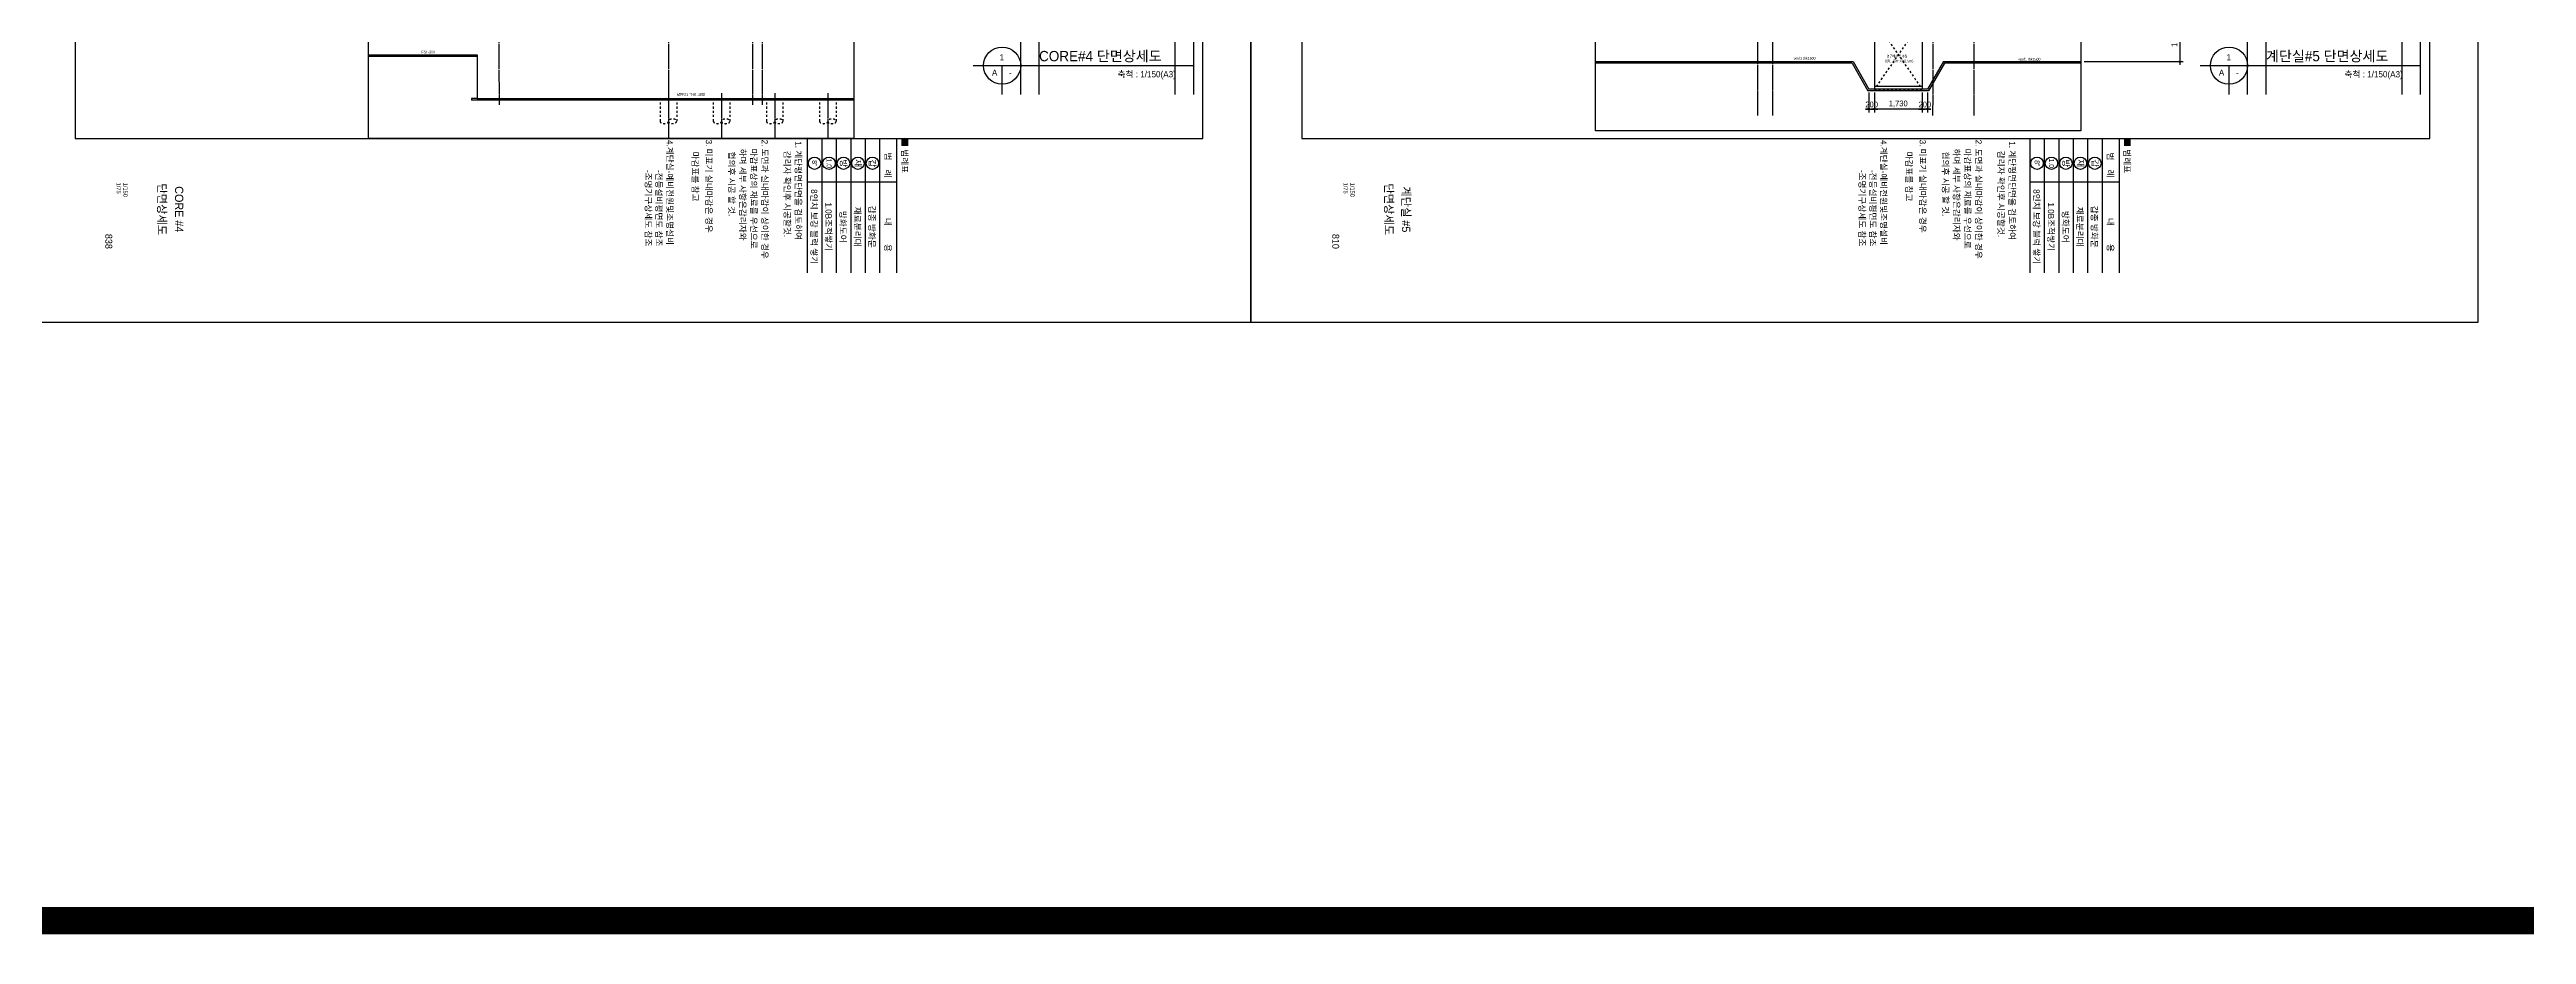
# Model space of a CAD drawing. Header units: millimetres. Extents: x 11948722 to 13111668, y -10771712 to -10232988.
# Drawn here: x 12449989 to 12539927, y -10609389 to -10577251 of the extents above; entities that cross this region are included whole.
import ezdxf
from ezdxf.enums import TextEntityAlignment as Align

# ---------------------------------------------------------------- set-up
doc = ezdxf.new("R2010")
doc.units = ezdxf.units.MM
doc.header["$LTSCALE"] = 150
doc.header["$MEASUREMENT"] = 0
for name, pattern in [('CEN', [6.2, 6, -0.1, 0, -0.1]), ('HID', [2.3, 1.5, -0.8]), ('HIDDEN', [2, 1, -1])]:
    doc.linetypes.add(name, pattern=pattern)
doc.layers.get('0').update_dxf_attribs({"linetype": 'CONTINUOUS'})
doc.layers.get('Defpoints').update_dxf_attribs({"color": 117, "linetype": 'CONTINUOUS'})
for name, color, linetype in [('8', 8, 'CONTINUOUS'), ('A-HAT-251', 251, 'CONTINUOUS'), ('A-TXT-5.0', 3, 'CONTINUOUS'), ('A-중심선', 10, 'CEN'), ('BOX', 7, 'CONTINUOUS'), ('BOX TEXT', 3, 'CONTINUOUS'), ('CON', 2, 'CONTINUOUS'), ('CON-C', 2, 'CONTINUOUS'), ('ELE-06', 6, 'CONTINUOUS'), ('ELE-8', 8, 'CONTINUOUS'), ('TEX-SYM', 3, 'CONTINUOUS'), ('TXT1', 3, 'CONTINUOUS'), ('Xref-계단단면도$0$3 dim0', 7, 'CONTINUOUS'), ('Xref-계단단면도$0$A-TIT', 2, 'CONTINUOUS'), ('Xref-계단단면도$0$A-TXT-5.0', 3, 'CONTINUOUS'), ('Xref-계단단면도$0$SYM-2', 7, 'CONTINUOUS')]:
    doc.layers.add(name, color=color, linetype=linetype)
doc.styles.add('Xref-계단단면도$0$나눔고딕 Se', font='')
doc.styles.add('Xref-계단단면도$0$돋움', font='')
doc.styles.add('돋움', font='')
doc.styles.add('주석', font='')
doc.styles.get('Xref-계단단면도$0$나눔고딕 Se').set_extended_font_data('Dotum')
doc.styles.get('Xref-계단단면도$0$돋움').set_extended_font_data('Dotum')
doc.styles.get('돋움').set_extended_font_data('Dotum')
doc.styles.get('주석').set_extended_font_data('Dotum')
doc.dimstyles.new('Xref-계단단면도$0$A1-100', dxfattribs={"dimtxt": 3, "dimasz": 1, "dimexe": 2, "dimexo": 2, "dimgap": 1, "dimtad": 1, "dimdec": 0, "dimzin": 12, "dimdsep": 46, "dimlunit": 6, "dimtxsty": 'Xref-계단단면도$0$나눔고딕 Se', "dimblk1": 'Xref-계단단면도$0$DIMDOT', "dimblk2": 'Xref-계단단면도$0$DIMDOT', "dimsah": 1, "dimcen": -1, "dimdle": 2, "dimclrd": 256, "dimclre": 256, "dimclrt": 3, "dimadec": 0, "dimazin": 0, "dimtfac": 1, "dimtdec": 0, "dimtix": 1, "dimtmove": 2, "dimatfit": 3, "dimldrblk": 'Xref-계단단면도$0$DIMDOT', "dimfxl": 1, "dimtvp": 1, "dimtolj": 1, "dimtzin": 12, "dimlwd": -1, "dimlwe": -1, "dimarcsym": 0})

# ---------------------------------------------------------------- blocks, each defined once
blk = doc.blocks.new('1.5')
at = {"layer": 'A-HAT-251', "linetype": 'HIDDEN', "ltscale": 0.5}
for p, q in [((12412532, -10439268), (12412532, -10441768)), ((12412532, -10439268), (12414262, -10441768)), ((12414262, -10439268), (12412532, -10441768)), ((12412532, -10439268), (12414262, -10439268)), ((12414262, -10439268), (12414262, -10441768)), ((12412532, -10441768), (12414262, -10441768))]:
    blk.add_line(p, q, dxfattribs=at)
at = {"layer": 'Defpoints', "style": '주석', "width": 0.8}
for s, p in [('(Ø1.73m x h2.5m)', (12412917, -10440744)), ('영구배수 집수정', (12412978, -10440577))]:
    blk.add_text(s, height=100, dxfattribs=at).set_placement(p, align=Align.MIDDLE_LEFT)
blk = doc.blocks.new('Xref-계단단면도$0$DIMDOT')
at = {"color": 0}
blk.add_line((-2, 0), (2, 0), dxfattribs=at)
for radius in [0.5, 0.25]:
    blk.add_circle((0, 0), radius, dxfattribs=at)
blk = doc.blocks.new('*D1268')
at = {"layer": 'Defpoints', "color": 0, "ltscale": 1200}
for p in [(12516251, -10578688), (12517981, -10578688), (12516251, -10579414)]:
    blk.add_point(p, dxfattribs=at)
at = {"layer": 'Xref-계단단면도$0$3 dim0'}
for p, q in [((12516251, -10578808), (12516251, -10579534)), ((12517981, -10578808), (12517981, -10579534)), ((12517921, -10579414), (12516311, -10579414))]:
    blk.add_line(p, q, dxfattribs=at)
at = {"layer": 'Xref-계단단면도$0$3 dim0', "ltscale": 1200, "xscale": 60, "yscale": 60, "zscale": 60, "rotation": 180}
blk.add_blockref('Xref-계단단면도$0$DIMDOT', (12516251, -10579414), dxfattribs=at)
at = {"layer": 'Xref-계단단면도$0$3 dim0', "ltscale": 1200, "xscale": 60, "yscale": 60, "zscale": 60}
blk.add_blockref('Xref-계단단면도$0$DIMDOT', (12517981, -10579414), dxfattribs=at)
at = {"layer": 'Xref-계단단면도$0$3 dim0', "color": 3, "ltscale": 1200, "insert": (12517116, -10579229), "char_height": 210, "attachment_point": 5, "style": 'Xref-계단단면도$0$나눔고딕 Se'}
blk.add_mtext('\\A1;1,730', dxfattribs=at)
blk = doc.blocks.new('*D1269')
at = {"layer": 'Defpoints', "color": 0, "ltscale": 1200}
for p in [(12516051, -10578688), (12516251, -10578688), (12516251, -10579414)]:
    blk.add_point(p, dxfattribs=at)
at = {"layer": 'Xref-계단단면도$0$3 dim0'}
for p, q in [((12516051, -10578808), (12516051, -10579534)), ((12516251, -10578808), (12516251, -10579534)), ((12515991, -10579414), (12515931, -10579414)), ((12516051, -10579414), (12516251, -10579414)), ((12516311, -10579414), (12516371, -10579414))]:
    blk.add_line(p, q, dxfattribs=at)
at = {"layer": 'Xref-계단단면도$0$3 dim0', "ltscale": 1200, "xscale": 60, "yscale": 60, "zscale": 60}
blk.add_blockref('Xref-계단단면도$0$DIMDOT', (12516051, -10579414), dxfattribs=at)
at = {"layer": 'Xref-계단단면도$0$3 dim0', "ltscale": 1200, "xscale": 60, "yscale": 60, "zscale": 60, "rotation": 180}
blk.add_blockref('Xref-계단단면도$0$DIMDOT', (12516251, -10579414), dxfattribs=at)
at = {"layer": 'Xref-계단단면도$0$3 dim0', "color": 3, "ltscale": 1200, "insert": (12516151, -10579249), "char_height": 210, "attachment_point": 5, "style": 'Xref-계단단면도$0$나눔고딕 Se'}
blk.add_mtext('\\A1;200', dxfattribs=at)
blk = doc.blocks.new('*D1270')
at = {"layer": 'Defpoints', "color": 0, "ltscale": 1200}
for p in [(12517981, -10578688), (12518181, -10578688), (12517981, -10579414)]:
    blk.add_point(p, dxfattribs=at)
at = {"layer": 'Xref-계단단면도$0$3 dim0'}
for p, q in [((12517981, -10578808), (12517981, -10579534)), ((12518181, -10578808), (12518181, -10579534)), ((12517921, -10579414), (12517861, -10579414)), ((12518181, -10579414), (12517981, -10579414)), ((12518241, -10579414), (12518301, -10579414))]:
    blk.add_line(p, q, dxfattribs=at)
at = {"layer": 'Xref-계단단면도$0$3 dim0', "ltscale": 1200, "xscale": 60, "yscale": 60, "zscale": 60}
blk.add_blockref('Xref-계단단면도$0$DIMDOT', (12517981, -10579414), dxfattribs=at)
at = {"layer": 'Xref-계단단면도$0$3 dim0', "ltscale": 1200, "xscale": 60, "yscale": 60, "zscale": 60, "rotation": 180}
blk.add_blockref('Xref-계단단면도$0$DIMDOT', (12518181, -10579414), dxfattribs=at)
at = {"layer": 'Xref-계단단면도$0$3 dim0', "color": 3, "ltscale": 1200, "insert": (12518081, -10579249), "char_height": 210, "attachment_point": 5, "style": 'Xref-계단단면도$0$나눔고딕 Se'}
blk.add_mtext('\\A1;200', dxfattribs=at)
blk = doc.blocks.new('*D1306')
at = {"layer": 'Defpoints', "color": 0, "ltscale": 1200}
for p in [(12523746, -10575948), (12523746, -10577688), (12527346, -10577688)]:
    blk.add_point(p, dxfattribs=at)
at = {"layer": 'Xref-계단단면도$0$3 dim0'}
for p, q in [((12523866, -10575948), (12527466, -10575948)), ((12527346, -10576008), (12527346, -10577628)), ((12523866, -10577688), (12527466, -10577688))]:
    blk.add_line(p, q, dxfattribs=at)
at = {"layer": 'Xref-계단단면도$0$3 dim0', "ltscale": 1200, "xscale": 60, "yscale": 60, "zscale": 60}
for p, rotation in [((12527346, -10575948), 90), ((12527346, -10577688), 270)]:
    blk.add_blockref('Xref-계단단면도$0$DIMDOT', p, dxfattribs=dict(at, rotation=rotation))
at = {"layer": 'Xref-계단단면도$0$3 dim0', "color": 3, "ltscale": 1200, "insert": (12527161, -10576818), "char_height": 210, "attachment_point": 5, "rotation": 90, "style": 'Xref-계단단면도$0$나눔고딕 Se'}
blk.add_mtext('\\A1;1,740', dxfattribs=at)

msp = doc.modelspace()

# ---------------------------------------------------------------- linework, layer by layer
for centre in [(12477767.3, -10581381.9), (12478292.3, -10581381.9), (12478817.3, -10581381.9), (12479342.3, -10581381.9), (12479867.3, -10581381.9), (12522154.3, -10581381.9), (12522679.3, -10581381.9), (12523204.3, -10581381.9), (12523729.3, -10581381.9), (12524254.3, -10581381.9)]:
    msp.add_circle(centre, 225)
at = {"layer": '8', "linetype": 'HIDDEN', "ltscale": 0.5}
for p, q in [((12472160.5, -10579025.2), (12472160.5, -10579858.6)), ((12472160.5, -10579025.2), (12472760.5, -10579025.2)), ((12472760.5, -10579025.2), (12472760.5, -10579858.6)), ((12474090.5, -10579025.2), (12474090.5, -10579858.6)), ((12474090.5, -10579025.2), (12474690.5, -10579025.2)), ((12474690.5, -10579025.2), (12474690.5, -10579858.6)), ((12476020.5, -10579025.2), (12476020.5, -10579858.6)), ((12476020.5, -10579025.2), (12476620.5, -10579025.2)), ((12476620.5, -10579025.2), (12476620.5, -10579858.6)), ((12477950.5, -10579025.2), (12477950.5, -10579858.6)), ((12477950.5, -10579025.2), (12478550.5, -10579025.2)), ((12478550.5, -10579025.2), (12478550.5, -10579858.6))]:
    msp.add_line(p, q, dxfattribs=at)
for centre in [(12472310.5, -10579858.6), (12474240.5, -10579858.6), (12476170.5, -10579858.6), (12478100.5, -10579858.6)]:
    msp.add_ellipse(centre, major_axis=(150, 0), ratio=0.5680861, start_param=3.1415927, end_param=6.2831853, dxfattribs=at)
at = {"layer": '8', "linetype": 'HIDDEN', "ltscale": 0.5, "extrusion": (0, 0, -1)}
for centre in [(12472610.5, -10579858.6), (12474540.5, -10579858.6), (12476470.5, -10579858.6), (12478400.5, -10579858.6)]:
    msp.add_ellipse(centre, major_axis=(-150, 0), ratio=0.5680861, dxfattribs=at)
at = {"layer": 'A-중심선'}
for p, q in [((12466260.1, -10530548.2), (12466310.5, -10579256.2)), ((12472460.5, -10530548.2), (12472460.5, -10579256.2)), ((12475510.5, -10530548.2), (12475510.5, -10579256.2)), ((12475860.5, -10530548.2), (12475860.5, -10579256.2)), ((12512015.8, -10579644.2), (12512015.8, -10530548.2)), ((12518417.1, -10530548.2), (12518365.8, -10579644.2)), ((12519865.8, -10530548.2), (12519865.8, -10579644.2)), ((12512565.8, -10579644.2), (12512565.8, -10531805.3)), ((12472460.5, -10578841.5), (12472460.5, -10580461.4)), ((12474390.5, -10578841.5), (12474390.5, -10580461.4)), ((12476320.5, -10578841.5), (12476320.5, -10580461.4)), ((12478250.5, -10578841.5), (12478250.5, -10580461.4))]:
    msp.add_line(p, q, dxfattribs=at)
at = {"layer": 'BOX'}
for points in [[(12477504.8, -10580484.4), (12477504.8, -10585359.4)], [(12480129.8, -10580484.4), (12480129.8, -10585359.4)], [(12480748.5, -10580484.4), (12480748.5, -10585359.4)], [(12521891.8, -10580484.4), (12521891.8, -10585359.4)], [(12524516.8, -10580484.4), (12524516.8, -10585359.4)], [(12525135.5, -10580484.4), (12525135.5, -10585359.4)], [(12480748.5, -10582070.7), (12477504.8, -10582070.7)], [(12525135.5, -10582070.7), (12521891.8, -10582070.7)]]:
    msp.add_lwpolyline(points, dxfattribs=at)
at = {"layer": 'BOX', "color": 252}
for points in [[(12478029.8, -10580484.4), (12478029.8, -10585359.4)], [(12478554.8, -10580484.4), (12478554.8, -10585359.4)], [(12479079.8, -10580484.4), (12479079.8, -10585359.4)], [(12479604.8, -10580484.4), (12479604.8, -10585359.4)], [(12522416.8, -10580484.4), (12522416.8, -10585359.4)], [(12522941.8, -10580484.4), (12522941.8, -10585359.4)], [(12523466.8, -10580484.4), (12523466.8, -10585359.4)], [(12523991.8, -10580484.4), (12523991.8, -10585359.4)]]:
    msp.add_lwpolyline(points, dxfattribs=at)
at = {"layer": 'CON', "ltscale": 1200, "const_width": 1000}
msp.add_lwpolyline([(12306457.7, -10423882.6), (12821367.8, -10423882.6), (12821367.8, -10608888.5), (12306457.7, -10608888.5)], close=True, dxfattribs=at)
at = {"layer": 'CON-C', "ltscale": 1200}
for p, q in [((12516250.8, -10576188.2), (12516250.8, -10578688.2)), ((12517980.8, -10576188.2), (12517980.8, -10578688.2)), ((12506120.5, -10577688.2), (12515473.4, -10577688.2)), ((12515473.4, -10577688.2), (12516050.8, -10578688.2)), ((12518758.1, -10577688.2), (12518180.8, -10578688.2)), ((12518758.1, -10577688.2), (12523746.5, -10577688.2)), ((12516250.8, -10578688.2), (12516050.8, -10578688.2)), ((12518180.8, -10578688.2), (12517980.8, -10578688.2))]:
    msp.add_line(p, q, dxfattribs=at)
for points in [[(12461570.5, -10577448.2), (12465510.5, -10577448.2)], [(12465510.5, -10577448.2), (12465510.5, -10579025.2), (12479196.5, -10579025.2)]]:
    msp.add_lwpolyline(points, dxfattribs=at)
at = {"layer": 'Defpoints', "linetype": 'ByBlock'}
for p, q in [((12485252.7, -10578885.2), (12485252.7, -10576728.5)), ((12485927.7, -10578885.2), (12485927.7, -10576728.5)), ((12490858.9, -10578885.2), (12490858.9, -10576728.5)), ((12491533.9, -10578885.2), (12491533.9, -10576728.5)), ((12529802.7, -10578885.2), (12529802.7, -10576728.5)), ((12530477.7, -10578885.2), (12530477.7, -10576728.5)), ((12535408.9, -10578885.2), (12535408.9, -10576728.5)), ((12536083.9, -10578885.2), (12536083.9, -10576728.5))]:
    msp.add_line(p, q, dxfattribs=at)
at = {"layer": 'Defpoints', "ltscale": 1200}
for points in [[(12449062.7, -10524159.4), (12493612.7, -10524159.4), (12493612.7, -10587159.4), (12449062.7, -10587159.4)], [(12493612.7, -10524159.4), (12538162.7, -10524159.4), (12538162.7, -10587159.4), (12493612.7, -10587159.4)], [(12450915.7, -10580484.4), (12491865.7, -10580484.4), (12491865.7, -10525959.4), (12450915.7, -10525959.4)], [(12495465.7, -10580484.4), (12536415.7, -10580484.4), (12536415.7, -10525959.4), (12495465.7, -10525959.4)], [(12461570.5, -10530548.2), (12479196.5, -10530548.2), (12479196.5, -10580484.4), (12461570.5, -10580484.4)], [(12506120.5, -10530548.2), (12523746.5, -10530548.2), (12523746.5, -10580206.1), (12506120.5, -10580206.1)]]:
    msp.add_lwpolyline(points, close=True, dxfattribs=at)
at = {"layer": 'ELE-06'}
for p, q in [((12465510.5, -10577508.2), (12461570.5, -10577508.2)), ((12515438.8, -10577748.2), (12506120.5, -10577748.2)), ((12515438.8, -10577748.2), (12516016.1, -10578748.2)), ((12518792.8, -10577748.2), (12518215.4, -10578748.2)), ((12523746.5, -10577748.2), (12518792.8, -10577748.2)), ((12465510.5, -10579025.2), (12465310.5, -10579025.2)), ((12465310.5, -10579025.2), (12465310.5, -10579085.2)), ((12479196.5, -10579085.2), (12465310.5, -10579085.2)), ((12518215.4, -10578748.2), (12516016.1, -10578748.2))]:
    msp.add_line(p, q, dxfattribs=at)
at = {"layer": 'ELE-8', "ltscale": 300}
for p, q in [((12517980.8, -10578588.2), (12516250.8, -10578588.2)), ((12517980.8, -10578688.2), (12516250.8, -10578688.2))]:
    msp.add_line(p, q, dxfattribs=at)
at = {"layer": 'Xref-계단단면도$0$A-TIT'}
for p, q in [((12483527.7, -10577835.2), (12491533.9, -10577835.2)), ((12484577.7, -10578885.2), (12484577.7, -10577835.2)), ((12528077.7, -10577835.2), (12536083.9, -10577835.2)), ((12529127.7, -10578885.2), (12529127.7, -10577835.2))]:
    msp.add_line(p, q, dxfattribs=at)
for centre in [(12484577.7, -10577835.2), (12529127.7, -10577835.2)]:
    msp.add_circle(centre, 675, dxfattribs=at)

# ---------------------------------------------------------------- block references
at = {"layer": 'CON-C'}
msp.add_blockref('1.5', (103719.1, -136919.9), dxfattribs=at)

# ---------------------------------------------------------------- texts
at = {"layer": 'A-TXT-5.0', "style": '돋움'}
for s, p in [('838', (12452140.5, -10584492.9)), ('810', (12496690.5, -10584492.9))]:
    msp.add_text(s, height=250, rotation=270, dxfattribs=at).set_placement(p, align=Align.MIDDLE_RIGHT)
at = {"layer": 'BOX TEXT', "linetype": 'HID', "style": '돋움'}
for s, p in [('4.계단실-예비전원및조명설비', (12472510.9, -10580536.6)), ('감리자 확인후 시공할것.', (12476774.6, -10580925.8)), ('1. 계단평면단면을 검토하여 ', (12477178.1, -10580581.9)), ('4.계단실-예비전원및조명설비', (12516584.6, -10580536.6)), ('감리자 확인후 시공할것.', (12520848.3, -10580925.8)), ('1. 계단평면단면을 검토하여 ', (12521251.9, -10580581.9)), ('-조명기구상세도 참조', (12471731.8, -10581621.5)), ('-전등설비평면도 참조', (12472118.3, -10581621.5)), ('-조명기구상세도 참조', (12515805.6, -10581621.5)), ('-전등설비평면도 참조', (12516192, -10581621.5))]:
    msp.add_text(s, height=224.465, rotation=270, dxfattribs=at).set_placement(p, align=Align.MIDDLE_LEFT)
for s, height, p in [('마감표를 참고', 224.47, (12473322.4, -10580955.2)), (' 3. 미표기 실내마감은 경우', 224.465, (12473819.6, -10580441.9)), ('협의후 시공 할 것.', 224.465, (12474646.6, -10580958.3)), ('     하며 세부 사항은감리자와 ', 224.465, (12475045.3, -10580441.9)), ('     마감표상의 재료를 우선으로 ', 224.465, (12475446, -10580441.9)), (' 2. 도면과 실내마감이 상이한 경우', 224.465, (12475847.8, -10580441.9)), ('마감표를 참고', 224.47, (12517396.1, -10580955.2)), (' 3. 미표기 실내마감은 경우', 224.465, (12517893.4, -10580441.9)), ('협의후 시공 할 것.', 224.465, (12518720.4, -10580958.3)), ('     하며 세부 사항은감리자와 ', 224.465, (12519119, -10580441.9)), ('     마감표상의 재료를 우선으로 ', 224.465, (12519519.8, -10580441.9)), (' 2. 도면과 실내마감이 상이한 경우', 224.465, (12519921.5, -10580441.9))]:
    msp.add_text(s, height=height, rotation=270, dxfattribs=at).set_placement(p)
at = {"layer": 'Defpoints', "style": '주석', "width": 0.8}
for s, p in [('FS1-300', (12463493, -10577344.9)), ('wmf1 thk1500', (12513317.2, -10577568.8)), ('wmf1 thk1500', (12521482.5, -10577603)), ('MPF21 THK 1800', (12472769.7, -10578884.5))]:
    msp.add_text(s, height=100, dxfattribs=at).set_placement(p, align=Align.MIDDLE_LEFT)
at = {"layer": 'TEX-SYM', "color": 3, "style": '돋움'}
for s, height, p in [('범    례', 225, (12480317.3, -10581447)), ('범    례', 225, (12524704.3, -10581447)), ('단면상세도', 300, (12453922.5, -10583054.6)), ('CORE #4', 300, (12454545.1, -10583054.6)), ('8인치 보강 블럭 쌓기', 225, (12477637.7, -10583686.3)), ('1.0B조적쌓기', 225, (12478162.7, -10583686.3)), ('단면상세도', 300, (12498472.5, -10583054.6)), ('계단실 #5', 300, (12499095.1, -10583054.6)), ('8인치 보강 블럭 쌓기', 225, (12522024.7, -10583686.3)), ('1.0B조적쌓기', 225, (12522549.7, -10583686.3)), ('방화도어', 225, (12478687.7, -10583686.3)), ('재료분리대', 225, (12479212.7, -10583686.3)), ('갑종 방화문', 225, (12479737.7, -10583686.3)), ('내        용', 225, (12480317.3, -10583983.9)), ('방화도어', 225, (12523074.7, -10583686.3)), ('재료분리대', 225, (12523599.7, -10583686.3)), ('갑종 방화문', 225, (12524124.7, -10583686.3)), ('내        용', 225, (12524704.3, -10583983.9))]:
    msp.add_text(s, height=height, rotation=270, dxfattribs=at).set_placement(p, align=Align.CENTER)
for p in [(12480928, -10580473.7), (12525315, -10580473.7)]:
    msp.add_text('■ 범례표 ', height=225, rotation=270, dxfattribs=at).set_placement(p)
at = {"layer": 'TEX-SYM', "color": 3, "style": '돋움', "width": 0.9}
for s, p in [('8"', (12477769.4, -10581382.4)), ('1.0', (12478294.4, -10581382.4)), ('8"', (12522156.4, -10581382.4)), ('1.0', (12522681.4, -10581382.4))]:
    msp.add_text(s, height=180, rotation=270, dxfattribs=at).set_placement(p, align=Align.MIDDLE_CENTER)
at = {"layer": 'TEX-SYM', "color": 3, "style": '돋움'}
for s, p in [('방', (12478819.4, -10581382.4)), ('재', (12479344.4, -10581382.4)), ('갑', (12479869.4, -10581382.4)), ('방', (12523206.4, -10581382.4)), ('재', (12523731.4, -10581382.4)), ('갑', (12524256.4, -10581382.4))]:
    msp.add_text(s, height=225, rotation=270, dxfattribs=at).set_placement(p, align=Align.MIDDLE_CENTER)
at = {"layer": 'TXT1', "color": 3, "style": '돋움'}
for s, p in [('1/75', (12452502.1, -10582284.7)), ('1/150', (12452749.6, -10582345.5)), ('1/75', (12497052.1, -10582284.7)), ('1/150', (12497299.6, -10582345.5))]:
    msp.add_text(s, height=150, rotation=270, dxfattribs=at).set_placement(p, align=Align.MIDDLE_CENTER)
at = {"layer": 'Xref-계단단면도$0$A-TXT-5.0', "style": 'Xref-계단단면도$0$돋움'}
for s, p in [('CORE#4 단면상세도', (12485918.4, -10577677.8)), ('계단실#5 단면상세도', (12530468.4, -10577677.8))]:
    msp.add_text(s, height=375, dxfattribs=at).set_placement(p)
for p in [(12490885.8, -10578148.1), (12535435.8, -10578148.1)]:
    msp.add_text('축척 : 1/150(A3)', height=225, dxfattribs=at).set_placement(p, align=Align.MIDDLE_RIGHT)
at = {"layer": 'Xref-계단단면도$0$SYM-2', "color": 3, "style": 'Xref-계단단면도$0$나눔고딕 Se'}
for s, p in [('1', (12484566.6, -10577534.2)), ('1', (12529116.6, -10577534.2)), ('A', (12484306.1, -10578094.1)), ('-', (12484876, -10578098.5)), ('A', (12528856.1, -10578094.1)), ('-', (12529426, -10578098.5))]:
    msp.add_text(s, height=225, dxfattribs=at).set_placement(p, align=Align.MIDDLE_CENTER)

# ---------------------------------------------------------------- dimensions: what is measured, and where the dimension line sits
at = {"layer": 'Xref-계단단면도$0$3 dim0'}
for base, p1, p2, angle, picture, middle in [((12527346.5, -10577688.2), (12523746.5, -10575948.2), (12523746.5, -10577688.2), 270, '*D1306', (12527161.1, -10576818.2)), ((12516250.8, -10579414.2), (12517980.8, -10578688.2), (12516250.8, -10578688.2), 180, '*D1268', (12517115.8, -10579228.8)), ((12517980.8, -10579414.2), (12518180.8, -10578688.2), (12517980.8, -10578688.2), 180, '*D1270', (12518080.8, -10579249))]:
    dim = msp.add_linear_dim(base=base, p1=p1, p2=p2, angle=angle, dimstyle='Xref-계단단면도$0$A1-100', override={"dimscale": 60, "dimtxt": 3.5}, dxfattribs=at)
    dim.commit()
    dim.dimension.update_dxf_attribs({"geometry": picture, "text_midpoint": middle})
dim = msp.add_linear_dim(base=(12516250.8, -10579414.2), p1=(12516050.8, -10578688.2), p2=(12516250.8, -10578688.2), dimstyle='Xref-계단단면도$0$A1-100', override={"dimscale": 60, "dimtxt": 3.5}, dxfattribs=at)
dim.commit()
dim.dimension.update_dxf_attribs({"geometry": '*D1269', "text_midpoint": (12516150.8, -10579249)})

doc.saveas('drawing.dxf')
